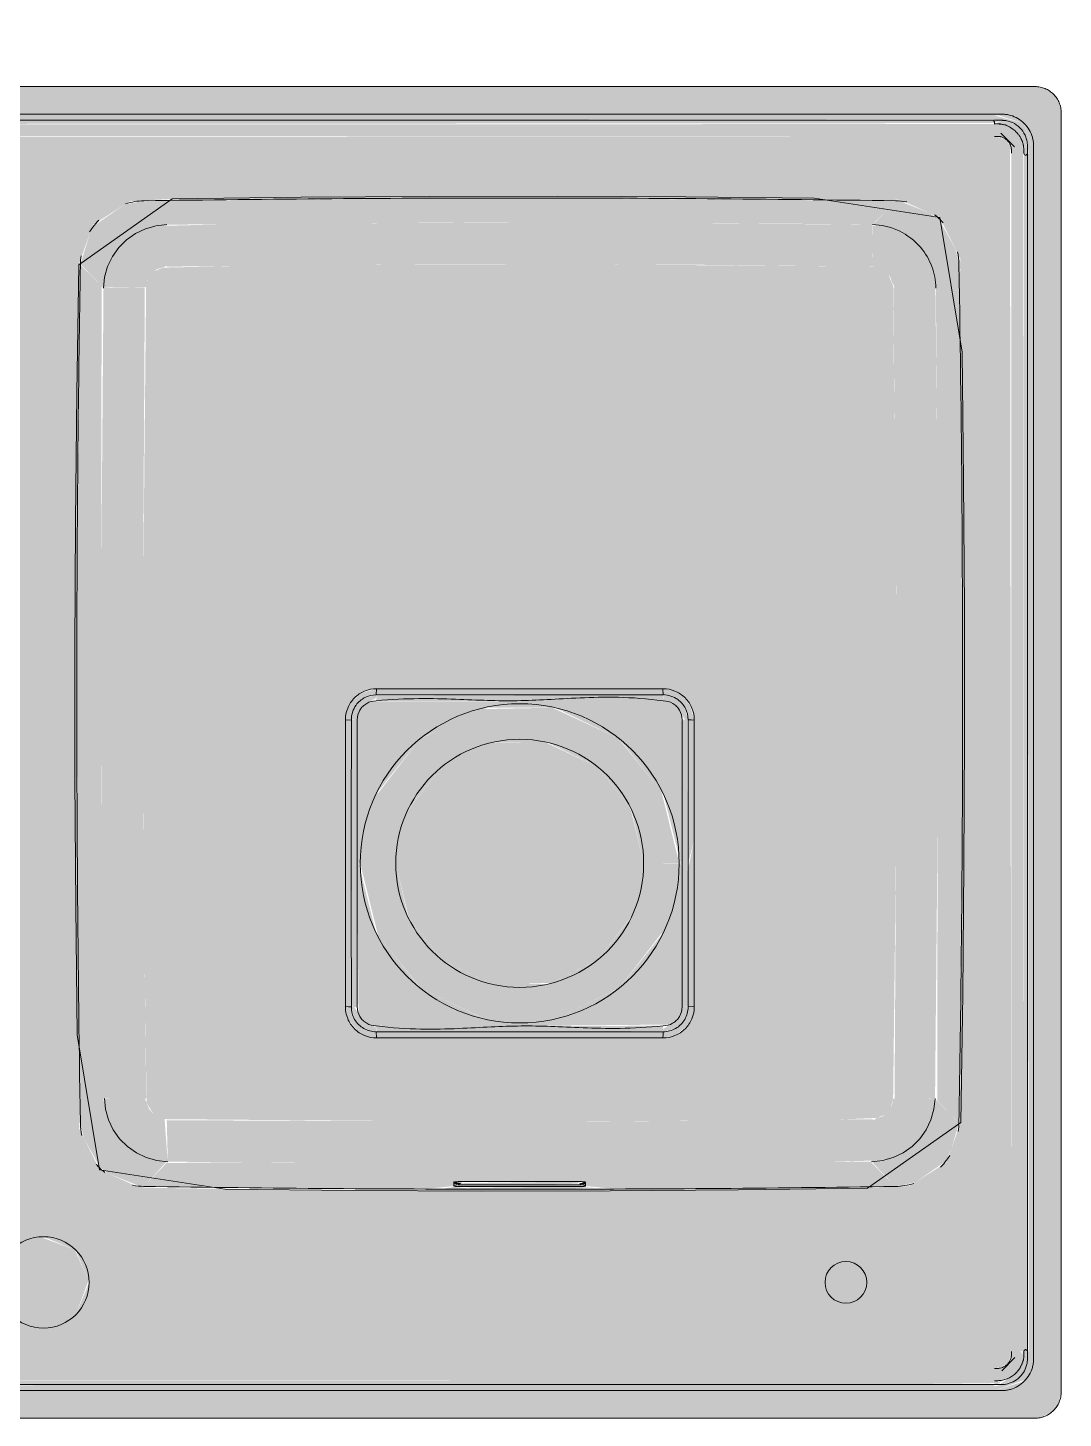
# Model space of a CAD drawing. Header units: millimetres. Extents: x 1680 to 166026, y 35966 to 91121.
# Drawn here: x 74503 to 74900, y 45937 to 46470 of the extents above; entities that cross this region are included whole.
import ezdxf

# ---------------------------------------------------------------- set-up
doc = ezdxf.new("R2010")
doc.units = ezdxf.units.MM
for name, color, linetype, lineweight in [('A-AREA-PATT', 32, 'Continuous', 18), ('G-IMPT', 8, 'Continuous', 18), ('P-SANR-FIXT', 252, 'Continuous', 18)]:
    doc.layers.add(name, color=color, linetype=linetype, lineweight=lineweight)

# ---------------------------------------------------------------- blocks, each defined once
blk = doc.blocks.new('intra_frame_kitchen_sink_fr78d_incl_pop_up_waste_water_trap - Default-V11-mebel yerləşmə planı')
at = {"layer": 'G-IMPT'}
h = blk.add_hatch(color=256, dxfattribs=at)
h.paths.add_polyline_path([(-162.35, 255), (-382.22, 254.75), (-386.23, 252.82), (-389.01, 249.34), (-390, 245), (-389.75, -247.22), (-387.82, -251.23), (-384.34, -254.01), (-380, -255), (382.82, -254.54), (386.24, -252.82), (389.01, -249.34), (390, -245), (389.75, 247.23), (387.82, 251.24), (384.34, 254.01), (380, 255), (-7.76, 255)], flags=0)
h.paths.add_polyline_path([(146.82, 244.45), (364.43, 244.45), (375.9, 240.7), (379.45, 229.43), (379.45, -229.43), (375.7, -240.9), (364.43, -244.45), (-366.12, -243.92), (-375.85, -240.85), (-379.45, -229.43), (-379.45, 229.43), (-375.7, 240.9), (-364.43, 244.45), (135.17, 244.45)], flags=0)
for points in [[(-364.43, 244.45), (-376.03, 240.28), (-379.45, 229.43), (-377.1, 229.43), (-376.51, 235.47), (-373.79, 239.38), (-371.71, 240.85), (-368.75, 241.85), (-364.43, 242.78), (-364.43, 243.54)], [(-365.63, 240.63), (-369.32, 239.92), (-372.86, 237.47), (-374.89, 234.32), (-375.63, 231.06), (-374.38, 229.43), (-370.93, 229.43), (-370.38, 232.9), (-368.9, 234.74), (-366.7, 235.8), (-364.43, 235.93), (-364.44, 239.89), (-365.53, 240.57)], [(-358.51, 244.45), (-364.43, 244.45), (-364.43, 242.1), (364.43, 242.6), (364.43, 244.45), (-316.93, 244.45)], [(-318.87, 242.1), (-364.43, 241.57), (-364.43, 240.63), (364.43, 240.85), (364.43, 242.1), (-316.93, 242.1)], [(-307.49, 240.63), (-364.43, 240.63), (-364.43, 235.93), (364.43, 235.93), (364.43, 240.63), (-304.06, 240.63)], [(-379.45, 229.43), (-379.45, -229.43), (-377.1, -229.43), (-377.6, 229.43), (-378.54, 229.43)], [(-375.63, 229.43), (-376.38, 228.72), (-377.1, 228.72), (-377.03, -229.36), (-376.38, -228.72), (-375.63, -228.72), (-375.63, 228.72)], [(-374.39, 229.43), (-375.63, 229.43), (-375.4, -229.43), (-370.93, -229.43), (-370.93, 229.43), (-374.38, 229.43)], [(-326.51, 166.24), (-334.1, 164.69), (-345.34, 156.87), (-346.08, 156.13), (-347.98, 151.65), (-350.83, 141.97), (-341.65, 132.63), (-340.86, 137.96), (-338.7, 143.62), (-336.54, 146.97), (-333.55, 150.25), (-331.37, 151.99), (-326.34, 154.84), (-322.34, 156.1), (-320.79, 156.41), (-317.64, 157.08), (-326.37, 166.09)], [(-184.34, 168), (-290.98, 167.3), (-326.51, 166.29), (-326.51, 166.24), (-182.5, 167.3), (-96.98, 167.57), (-182.5, 168)], [(-206.05, 165.65), (-207.75, 165.2), (-207.45, 164.57), (-205.16, 165.2), (-206.04, 165.64)], [(-182.5, 165.65), (-204.75, 165.2), (-204.75, 164.38), (-160.25, 165), (-160.25, 165.63), (-179.78, 165.65)], [(-158.95, 165.65), (-160.25, 165), (-157.33, 164.53), (-157.55, 165.28), (-158.91, 165.64)], [(-38.49, 166.24), (-47.23, 156.72), (-40.17, 155.42), (-37.05, 154.08), (-32.82, 151.44), (-29.84, 148.66), (-27.44, 145.55), (-25.38, 141.73), (-24.39, 138.9), (-23.57, 134.87), (-22.85, 132.99), (-14.17, 141.97), (-15.44, 147.64), (-21.52, 158.72), (-24.65, 161.25), (-36.21, 165.85), (-37.46, 166.07)], [(-317.33, 156.76), (-324.67, 155.45), (-327.93, 154.08), (-330.89, 152.33), (-335.18, 148.63), (-337.63, 145.43), (-339.62, 141.7), (-340.86, 137.96), (-341.42, 134.86), (-341.23, 132.55), (-330.4, 132.67), (-325.6, 132.65), (-325.1, 135.3), (-323.72, 137.66), (-321.6, 139.43), (-319.08, 140.37), (-317.72, 140.9), (-317.42, 156.42)], [(-197.32, 157.53), (-299.5, 156.95), (-317.43, 156.33), (-317.72, 149.48), (-317.72, 140.51), (-212.55, 141.41), (-107.33, 141.15), (-47.25, 140.87), (-47.66, 156.77), (-169.06, 157.53), (-195.85, 157.53)], [(-47.66, 156.77), (-47.35, 153.28), (-46.41, 140.39), (-44.55, 139.96), (-42.09, 138.46), (-40.46, 136.51), (-39.51, 133.96), (-38.83, 132.6), (-23.34, 132.62), (-24.39, 138.9), (-26.35, 143.75), (-28.67, 147.28), (-31.4, 150.22), (-34.93, 152.92), (-38.65, 154.84), (-41.88, 155.89), (-46.41, 156.64), (-47.61, 156.76)], [(-350.83, 141.97), (-352.18, 5.25), (-351.73, -121.18), (-350.83, -186.97), (-341.99, -177.83), (-342.95, -55.4), (-342.64, 46.22), (-342.51, 133.37), (-350.62, 141.75)], [(-14.17, 141.97), (-23.33, 132.5), (-22.14, 9.78), (-22.18, -90.72), (-22.27, -178.59), (-14.16, -186.75), (-12.82, -55.4), (-13.27, 76.18), (-14.13, 139.6)], [(-30.24, 132.67), (-39.37, 132.6), (-38.2, 28.98), (-38.33, -90.72), (-38.84, -178.17), (-23.01, -177.84), (-22.06, -55.4), (-22.36, 46.28), (-23.33, 132.51), (-28.61, 132.66), (-29.62, 132.67)], [(-237.41, 109.38), (-242.26, 108.29), (-246.7, 104.65), (-248.48, 101.99), (-249.37, 97.38), (-247.02, 97.51), (-245.86, 101.99), (-244.49, 103.91), (-243.02, 105.17), (-241.99, 105.86), (-239.38, 106.78), (-237.5, 107.02), (-237.44, 108.47)], [(-237.5, 107.02), (-241.99, 105.86), (-243.91, 104.49), (-244.73, 103.59), (-245.88, 101.95), (-246.78, 99.38), (-246.7, 97.5), (-244.73, 97.51), (-243.76, 101.12), (-241.12, 103.76), (-237.51, 105.88), (-237.5, 106.7)], [(-182.5, 107.03), (-183.04, 107.03), (-237.5, 106.7), (-237.4, 104.73), (-127.49, 104.75), (-127.68, 107.02), (-170.86, 107.02)], [(-229.21, 109.38), (-237.4, 109.38), (-237.4, 107.02), (-127.5, 107.02), (-127.68, 109.38), (-227.57, 109.38)], [(-127.68, 109.38), (-126.94, 106.95), (-123, 105.86), (-121.09, 104.49), (-120.24, 103.55), (-119.12, 101.95), (-118.3, 99.96), (-117.97, 97.5), (-115.69, 97.44), (-116.78, 102.26), (-120.44, 106.7), (-123.07, 108.46), (-127.67, 109.38)], [(-127.5, 107.02), (-127.49, 105.86), (-126.21, 104.56), (-123.88, 103.76), (-121.23, 101.11), (-119.12, 97.51), (-117.98, 97.51), (-119.13, 101.97), (-120.51, 103.91), (-121.75, 104.99), (-124.75, 106.58), (-126.94, 106.95), (-127.49, 107.02)], [(-183.04, 104.79), (-239.96, 104.24), (-241.99, 102.89), (-244.25, 99.96), (-244.73, 97.51), (-244.5, 42.5), (-243.62, 42.5), (-236.85, 69.92), (-220.61, 90.29), (-196.1, 102.09), (-168.9, 102.09), (-144.39, 90.29), (-127.43, 69.02), (-120.79, 42.5), (-120.21, 42.5), (-120.76, 99.98), (-121.98, 101.87), (-125.04, 104.25), (-127.68, 104.73), (-182.5, 104.79)], [(-196.1, 102.09), (-220.71, 90.16), (-237.79, 68.04), (-243.62, 42.5), (-229.99, 42.54), (-224.96, 63.53), (-212.08, 79.65), (-193.07, 88.81), (-170.86, 88.29), (-152.88, 79.64), (-139.7, 63.11), (-135, 42.5), (-121.38, 42.5), (-128.19, 69.97), (-144.69, 90.43), (-169.15, 102.09), (-194.14, 102.09)], [(-244.73, 97.51), (-247.02, 97.38), (-246.56, -12.5), (-244.74, -12.51), (-244.73, 97.51)], [(-120.27, 97.51), (-120.26, 96.63), (-120.23, -12.51), (-117.98, -12.38), (-118.3, 97.5), (-120.25, 97.51)], [(-117.98, 97.5), (-117.98, -12.5), (-115.68, -12.38), (-115.68, 97.38), (-117.98, 97.5)], [(-120.21, 42.5), (-121.38, 42.49), (-128.1, 15.14), (-144.39, -5.29), (-169.97, -17.09), (-196.1, -17.09), (-220.61, -5.29), (-237.57, 15.98), (-244.21, 42.5), (-244.79, 42.5), (-244.49, -14.38), (-243.76, -16.12), (-241.12, -18.76), (-237.4, -19.73), (-125.62, -19.49), (-123.09, -17.97), (-120.95, -15.44), (-120.27, -12.38), (-120.21, 42.5)], [(-232.76, 42.5), (-243.59, 42.35), (-236.81, 15.03), (-220.17, -5.5), (-195.03, -17.09), (-167.8, -16.56), (-144.15, -4.98), (-127.21, 16.96), (-121.38, 42.5), (-135, 42.49), (-140.04, 21.47), (-152.92, 5.35), (-172.71, -3.81), (-193.07, -3.81), (-212.12, 5.36), (-225.3, 21.89), (-230, 42.5), (-232.48, 42.5)], [(-249.4, -12.38), (-247.74, -18.09), (-244.85, -21.56), (-242.01, -23.46), (-237.4, -24.36), (-237.51, -22.02), (-242.01, -20.76), (-243.82, -19.49), (-245.93, -16.67), (-246.73, -14.38), (-247.02, -12.5), (-249.31, -12.38)], [(-247.02, -12.5), (-245.78, -16.97), (-244.49, -18.82), (-241.78, -20.88), (-239.38, -21.73), (-237.5, -21.56), (-237.51, -19.73), (-241.12, -18.76), (-243.76, -16.12), (-245.88, -12.51), (-246.56, -12.5)], [(-115.68, -12.38), (-117.98, -12.51), (-119.23, -16.99), (-120.51, -18.82), (-123.22, -20.88), (-124.56, -21.56), (-127.5, -22.02), (-127.5, -24.34), (-121.91, -22.68), (-118.44, -19.74), (-116.6, -16.99), (-115.68, -12.38)], [(-117.98, -12.5), (-120.27, -12.51), (-121.24, -16.12), (-123.88, -18.76), (-127.49, -20.88), (-127.49, -22.02), (-123.09, -20.81), (-121.18, -19.49), (-119.12, -16.78), (-118.28, -14.38), (-117.98, -12.51)], [(-237.51, -19.73), (-237.4, -22.02), (-127.5, -21.56), (-127.67, -19.73), (-237.51, -19.73)], [(-237.4, -22.02), (-237.5, -22.02), (-237.4, -24.38), (-127.67, -24.34), (-127.68, -22.02), (-236.63, -22.02)], [(-341.99, -177.83), (-340.68, -185.12), (-339.29, -188.41), (-336.64, -192.64), (-333.85, -195.63), (-332.28, -196.92), (-326.94, -200.05), (-323.06, -201.34), (-321.07, -201.76), (-317.72, -201.68), (-317.83, -190.81), (-317.81, -186.01), (-320.48, -185.5), (-322.95, -184), (-324.58, -182.03), (-325.52, -179.51), (-326.14, -178.15), (-341.81, -177.87)], [(-23.01, -177.84), (-26.49, -178.12), (-39.34, -178.19), (-39.84, -180.84), (-41.22, -183.19), (-43.3, -184.94), (-46.41, -185.95), (-47.21, -186.44), (-47.15, -202.1), (-40.97, -201.08), (-36.01, -199.08), (-32.83, -197.01), (-29.56, -194.05), (-27.89, -191.97), (-24.91, -186.75), (-23.82, -183.37), (-23.25, -180.11), (-23.01, -177.88)], [(-23.01, -177.84), (-23.82, -183.37), (-26, -189.04), (-27.97, -192.09), (-31.18, -195.66), (-33.09, -197.19), (-38.11, -200.08), (-41.85, -201.32), (-46.41, -202.02), (-46.98, -202.47), (-38.47, -211.24), (-31.05, -209.79), (-19.66, -201.87), (-18.92, -201.13), (-17.92, -199.17), (-14.17, -186.97), (-22.93, -177.92)], [(-317.67, -202.11), (-326.51, -211.24), (-180.66, -212.3), (-38.49, -211.24), (-47.32, -202.11), (-167.48, -202.98), (-287.72, -202.46), (-316.93, -202.12)], [(-326.51, -211.24), (-326.51, -211.73), (-245.51, -212.77), (-140.18, -212.89), (-48.47, -211.91), (-48.49, -211.35), (-183.22, -212.3), (-322.09, -211.29)], [(-376.38, -228.72), (-377.1, -229.43), (-376.57, -234.75), (-375.4, -237.44), (-373.17, -239.89), (-369.75, -241.58), (-366.93, -241.81), (-365.36, -241.01), (-369, -239.94), (-371.98, -238.17), (-374.38, -235.17), (-375.5, -231.56), (-375.85, -229.22)], [(-379.45, -229.43), (-375.7, -240.9), (-364.43, -243.92), (-364.43, -242.1), (-369.75, -241.58), (-371.99, -240.7), (-374.89, -238.16), (-376.38, -235.49), (-377.03, -232.96), (-377.6, -229.43), (-378.28, -229.43)], [(-373.85, -229.43), (-375.63, -229.43), (-374.89, -234.11), (-372.98, -237.16), (-369.81, -239.56), (-366.56, -240.49), (-364.43, -240.4), (-364.43, -235.93), (-367.9, -235.38), (-369.74, -233.9), (-370.81, -231.61), (-370.93, -229.43), (-373.79, -229.43)], [(153.14, -235.93), (-364.43, -235.93), (-364.43, -240.63), (364.43, -240.4), (364.43, -235.93), (164.27, -235.93)], [(-368.04, -240.4), (-364.43, -240.7), (-364.43, -240.63), (-367.91, -240.41)], [(125.27, -240.63), (-364.43, -241.01), (-363.85, -242.1), (364.14, -241.81), (364.43, -240.7), (364.43, -240.63), (136.66, -240.63)], [(-7.76, -242.1), (-364.43, -242.6), (-364.43, -244.45), (364.43, -243.92), (364.43, -242.1), (0, -242.1)]]:
    blk.add_hatch(color=256, dxfattribs=at).paths.add_polyline_path(points, flags=0)
h = blk.add_hatch(color=256, dxfattribs=at)
h.paths.add_polyline_path([(-367.1, 242.1), (-371.71, 240.85), (-373.79, 239.38), (-375.85, 236.7), (-376.65, 234.75), (-377.08, 229.4), (-376.38, 228.72), (-375.64, 229.43), (-375.39, 233.09), (-373.17, 237.11), (-370.93, 239.1), (-366.81, 241.81)], flags=0)
h.paths.add_polyline_path([(-366.37, 241.37), (-367.51, 240.45), (-366.06, 241.06), (-366.33, 241.33)], flags=0)
h = blk.add_hatch(color=256, dxfattribs=at)
h.paths.add_polyline_path([(-364.43, 242.11), (-366.57, 241.57), (-365.63, 240.7), (-364.43, 241.06), (-364.43, 241.77)], flags=0)
h.paths.add_polyline_path([(364.43, 242.11), (364.43, 240.7), (366.15, 241.15), (366.37, 242.1), (365.77, 242.1)], flags=0)
h = blk.add_hatch(color=256, dxfattribs=at)
h.paths.add_polyline_path([(-364.43, 240.7), (-365.53, 240.57), (-364.43, 239.89), (-364.43, 240.63)], flags=0)
h.paths.add_polyline_path([(367.71, 240.7), (367.55, 240.43), (367.88, 240.63)], flags=0)
h.paths.add_polyline_path([(364.43, 240.7), (364.44, 239.89), (365.63, 240.7)], flags=0)
h = blk.add_hatch(color=256, dxfattribs=at)
h.paths.add_polyline_path([(-364.43, 235.93), (-367.12, 235.38), (-369.74, 233.89), (-370.93, 229.43), (-370.38, -232.12), (-368.89, -234.74), (-364.43, -235.93), (367.13, -235.38), (369.74, -233.89), (370.93, -229.43), (370.38, 232.13), (368.89, 234.74), (364.43, 235.93), (-334.24, 235.93)], flags=0)
h.paths.add_polyline_path([(0, 220.5), (12.37, 215.37), (17.5, 203), (12.37, 190.63), (0, 185.5), (-12.37, 190.63), (-17.5, 203), (-12.37, 215.37), (-1.31, 219.96)], flags=0)
h.paths.add_polyline_path([(247.5, 216.5), (257.05, 212.55), (261, 203), (257.05, 193.45), (247.5, 189.5), (237.95, 193.45), (234, 203), (237.95, 212.55)], flags=0)
h.paths.add_polyline_path([(303.5, 209.93), (311.5, 209.93), (315.5, 203), (311.5, 196.07), (303.5, 196.07), (299.5, 203), (301.41, 206.31)], flags=0)
h.paths.add_polyline_path([(-303.5, 209.93), (-299.5, 203), (-303.5, 196.07), (-311.5, 196.07), (-315.5, 203), (-311.5, 209.93)], flags=0)
h.paths.add_polyline_path([(-184.34, 168), (-85.05, 167.44), (-36.82, 166.69), (-21.52, 159.85), (-13.64, 144.02), (-12.48, 69.92), (-12, -22.87), (-12.54, -121.2), (-13.5, -186.75), (-18.94, -202.04), (-33.09, -211.09), (-49.26, -211.96), (-147.88, -212.93), (-246.21, -212.76), (-328.18, -211.69), (-343.48, -204.85), (-351.36, -189.02), (-352.47, -120.29), (-353, -21.76), (-352.42, 79.49), (-351.5, 141.75), (-346.06, 157.04), (-331.91, 166.09), (-303.5, 167.14), (-217.12, 167.93), (-194.72, 167.99)], flags=0)
h.paths.add_polyline_path([(184.34, 168), (287.71, 167.35), (320.4, 166.71), (331.91, 166.09), (346.06, 157.04), (351.5, 141.75), (352.76, 43.43), (352.9, -64.33), (352.03, -154.52), (351.36, -189.02), (343.48, -204.85), (328.18, -211.69), (246.21, -212.76), (146.82, -212.92), (49.26, -211.96), (32.36, -210.63), (18.94, -202.04), (13.5, -186.75), (12.24, -88.43), (12.06, 10.81), (12.95, 108.24), (13.64, 144.02), (21.52, 159.85), (36.82, 166.69), (118.79, 167.76), (167.95, 167.99)], flags=0)
h = blk.add_hatch(color=256, dxfattribs=at)
h.paths.add_polyline_path([(-365.62, 235.93), (-367.9, 235.38), (-366.7, 235.53), (-365.61, 235.93)], flags=0)
h.paths.add_polyline_path([(365.62, 235.93), (366.79, 235.5), (365.62, 235.93)], flags=0)
h = blk.add_hatch(color=256, dxfattribs=at)
h.paths.add_polyline_path([(-326.52, 166.38), (-332.66, 165.61), (-332.11, 165.29), (-326.51, 166.24)], flags=0)
h.paths.add_polyline_path([(-343.59, 158.62), (-346.36, 156.2), (-346.06, 156.15), (-345.17, 157.04)], flags=0)
h = blk.add_hatch(color=256, dxfattribs=at)
h.paths.add_polyline_path([(-146.5, 167.17), (-157.25, 166.08), (-157.55, 164.49), (-163.42, 164.38), (-207.75, 164.58), (-207.75, 166.08), (-218.5, 167.17), (-326.51, 166.24), (-316.93, 156.77), (-195.85, 157.53), (-69.62, 157), (-47.14, 157.3), (-38.49, 166.24), (-137.39, 167.14)], flags=0)
h.paths.add_polyline_path([(-164.5, 167.24), (-157.25, 166.39), (-153.02, 167.19), (-164.25, 167.24)], flags=0)
h.paths.add_polyline_path([(-182.5, 167.3), (-200.83, 167.16), (-204.75, 166.29), (-162.35, 166.76), (-164.5, 167.24), (-178, 167.29)], flags=0)
h.paths.add_polyline_path([(-200.5, 167.24), (-211.07, 166.63), (-204.75, 166.5), (-200.73, 167.2)], flags=0)
h = blk.add_hatch(color=256, dxfattribs=at)
h.paths.add_polyline_path([(-38.48, 166.72), (-38.09, 166.17), (-36.21, 166.42), (-36.82, 166.69)], flags=0)
h.paths.add_polyline_path([(-23.57, 160.77), (-21.12, 159.06), (-21.69, 159.93)], flags=0)
h.paths.add_polyline_path([(-14.98, 146.71), (-13.59, 141.98), (-14.17, 145.08), (-14.51, 145.77)], flags=0)
h = blk.add_hatch(color=256, dxfattribs=at)
h.paths.add_polyline_path([(-351.42, 141.98), (-351.5, 141.65), (-352.81, 35.07), (-352.89, -66.66), (-351.88, -164.03), (-351.36, -186.98), (-350.83, -186.97), (-352.18, -47.17), (-351.62, 84.41), (-351.19, 141.98)], flags=0)
h.paths.add_polyline_path([(-352.18, -14.28), (-352.18, -14.28), (-352.94, -19.28)], flags=0)
h = blk.add_hatch(color=256, dxfattribs=at)
h.paths.add_polyline_path([(-197.51, 141.45), (-303.5, 140.69), (-319.52, 140), (-322.76, 138.62), (-324.51, 136.51), (-325.6, 132.61), (-326.81, 29), (-326.76, -74.59), (-325.52, -178.64), (-323.77, -183.18), (-321.68, -184.93), (-319.12, -185.88), (-311.82, -186.09), (-197.05, -187.03), (-85.05, -186.52), (-45.85, -185.65), (-42.18, -184.15), (-40.43, -182.05), (-39.34, -178.17), (-38.16, -57.35), (-38.32, 46.29), (-39.51, 133.93), (-40.14, 135.27), (-42.23, 138.6), (-44.59, 139.97), (-47.25, 140.48), (-162.35, 141.41), (-184.34, 141.44)], flags=0)
h.paths.add_polyline_path([(-127.68, 109.38), (-123.07, 108.46), (-118.97, 105.53), (-116.59, 101.97), (-115.68, 97.38), (-115.68, -12.39), (-116.6, -16.99), (-119.2, -20.87), (-123.09, -23.47), (-127.68, -24.38), (-239.64, -23.94), (-242.01, -23.46), (-245.9, -20.86), (-248.49, -16.97), (-249.41, -12.38), (-249.4, 97.39), (-248.48, 101.99), (-245.88, 105.88), (-241.99, 108.47), (-237.4, 109.38), (-137.39, 109.38)], flags=0)
h.paths.add_polyline_path([(-115.68, 42.49), (-115.68, 42.49), (-114.41, 14.99)], flags=0)
h = blk.add_hatch(color=256, dxfattribs=at)
h.paths.add_polyline_path([(-12.82, -14.28), (-12.82, -14.28), (-12.06, -14.28)], flags=0)
h.paths.add_polyline_path([(-13.59, 141.98), (-14.17, 141.97), (-12.82, 2.17), (-13.38, -129.41), (-14.1, -186.97), (-13.5, -186.65), (-12.19, -80.07), (-12.11, 21.66), (-13.13, 120.06), (-13.59, 141.97)], flags=0)
h = blk.add_hatch(color=256, dxfattribs=at)
h.paths.add_polyline_path([(-334.74, 132.68), (-341.67, 132.5), (-342.9, 1.29), (-342.92, -74.59), (-341.81, -177.87), (-338.5, -178.1), (-325.66, -178.15), (-326.83, -57.32), (-326.69, 44.71), (-326.15, 132.62), (-334.59, 132.68)], flags=0)
h.paths.add_polyline_path([(-330.4, 132.65), (-330.4, 132.65), (-330.4, 126.03)], flags=0)
h.paths.add_polyline_path([(-332.33, -22.77), (-332.33, -22.79), (-332.33, -42.3)], flags=0)
h = blk.add_hatch(color=256, dxfattribs=at)
h.paths.add_polyline_path([(-249.4, 33.35), (-249.31, -12.38), (-247.02, -12.38), (-247.03, 42.5)], flags=0)
h.paths.add_polyline_path([(-247.02, 97.5), (-249.4, 97.38), (-249.4, 33.35), (-247.03, 44.71), (-247.02, 97.38)], flags=0)
h = blk.add_hatch(color=256, dxfattribs=at)
h.paths.add_polyline_path([(-193, 88.81), (-194.14, 88.29), (-193.07, 88.78)], flags=0)
h.paths.add_polyline_path([(-212.05, 79.67), (-212.13, 79.62), (-212.06, 79.65)], flags=0)
h = blk.add_hatch(color=256, dxfattribs=at)
h.paths.add_polyline_path([(-225.31, 21.96), (-224.96, 21.47), (-225.3, 21.94)], flags=0)
h.paths.add_polyline_path([(-212.16, 5.42), (-212.1, 5.35), (-212.12, 5.4)], flags=0)
h.paths.add_polyline_path([(-193.13, -3.78), (-192.4, -3.81), (-193.07, -3.78)], flags=0)
h = blk.add_hatch(color=256, dxfattribs=at)
h.paths.add_polyline_path([(-341.99, -177.83), (-350.83, -186.97), (-349.56, -192.64), (-343.48, -203.72), (-340.09, -206.37), (-328.91, -210.83), (-326.51, -211.24), (-317.84, -202.09), (-324.79, -200.86), (-328.94, -199.1), (-332.51, -196.77), (-335.41, -194.07), (-337.03, -192.08), (-339.89, -187.15), (-340.68, -185.09), (-341.75, -180.11), (-341.98, -177.91)], flags=0)
h.paths.add_polyline_path([(-336.16, -193.32), (-336.55, -193.47), (-337.03, -193.66)], flags=0)
h = blk.add_hatch(color=256, dxfattribs=at)
h.paths.add_polyline_path([(-317.78, -186.01), (-317.67, -202.11), (-197.05, -202.98), (-77.27, -202.46), (-47.27, -201.68), (-47.17, -190.14), (-47.21, -186.03), (-162.35, -187.02), (-249.81, -186.76), (-316.93, -186.02)], flags=0)
h.paths.add_polyline_path([(-47.21, -198.68), (-47.24, -198.68), (-68.46, -199.32)], flags=0)
h = blk.add_hatch(color=256, dxfattribs=at)
h.paths.add_polyline_path([(-350.83, -186.97), (-351.4, -187.2), (-350.83, -190.08), (-350.02, -191.71), (-350.83, -186.98)], flags=0)
h.paths.add_polyline_path([(-344.6, -202.61), (-343.31, -204.93), (-342.35, -204.85), (-343.48, -203.72)], flags=0)
h.paths.add_polyline_path([(-330.82, -210.51), (-328.18, -211.69), (-326.91, -211.17), (-330.23, -210.61)], flags=0)
h = blk.add_hatch(color=256, dxfattribs=at)
h.paths.add_polyline_path([(-17.95, -199.25), (-19.83, -202.04), (-21.41, -203.62), (-18.68, -201.31), (-18.62, -201.13)], flags=0)
h.paths.add_polyline_path([(-31.46, -210.05), (-36.09, -211.25), (-32.36, -210.63), (-31.69, -210.2)], flags=0)
h = blk.add_hatch(color=256, dxfattribs=at)
h.paths.add_polyline_path([(-369, -234.63), (-368.9, -234.74), (-366.61, -235.81), (-367.9, -235.1), (-368.9, -234.73)], flags=0)
h.paths.add_polyline_path([(369, -234.63), (367.9, -235.1), (369, -234.64)], flags=0)
h = blk.add_hatch(color=256, dxfattribs=at)
h.paths.add_polyline_path([(364.43, -241.22), (364.43, -242.1), (365.66, -241.51), (365.03, -241.37)], flags=0)
h.paths.add_polyline_path([(-364.43, -241.22), (-367.91, -242.04), (-364.14, -241.81), (-364.43, -241.37)], flags=0)
at = {"layer": 'P-SANR-FIXT'}
for p, q in [((-380, 255), (380, 255)), ((-364.43, 240.7), (-365.7, 240.7)), ((364.43, 244.45), (-364.43, 244.45)), ((-372.29, 231.75), (-367.22, 236.83)), ((-351.42, 141.98), (-350.83, 141.97)), ((-127.68, 109.38), (-127.5, 107.02)), ((-249.4, 97.38), (-247.02, 97.5)), ((-115.68, -12.38), (-117.98, -12.5)), ((-237.4, -24.38), (-237.5, -22.02)), ((-127.68, -24.38), (-127.5, -22.02)), ((-13.58, -186.98), (-14.17, -186.97)), ((-366.85, -237.2), (-372.15, -231.9)), ((-366.71, -240.7), (-364.43, -240.7)), ((-364.43, -244.45), (364.43, -244.45)), ((380, -255), (-380, -255))]:
    blk.add_line(p, q, dxfattribs=at)
at = {"layer": 'P-SANR-FIXT', "flags": 128}
for points in [[(-390, -245), (-390, -175), (-390, -105), (-390, -35), (-390, 35), (-390, 105), (-390, 175), (-390, 245)], [(364.43, 242.1), (291.54, 242.1), (218.66, 242.1), (145.77, 242.1), (72.89, 242.1), (0, 242.1), (-72.89, 242.1), (-145.77, 242.1), (-218.66, 242.1), (-291.54, 242.1), (-364.43, 242.1)], [(-379.45, 229.43), (-379.45, 152.95), (-379.45, 76.48), (-379.45, 0), (-379.45, -76.48), (-379.45, -152.95), (-379.45, -229.43)], [(-377.1, -229.43), (-377.1, -152.95), (-377.1, -76.48), (-377.1, 0), (-377.1, 76.48), (-377.1, 152.95), (-377.1, 229.43)], [(-351.5, 141.75), (-315.74, 166.96), (-266.28, 167.59), (-217.12, 167.93), (-167.95, 167.99), (-118.79, 167.76), (-69.62, 167.25), (-21.52, 159.85), (-12.95, 108.24), (-12.37, 59.07), (-12.06, 9.91), (-12.02, -39.26), (-12.24, -88.43), (-12.74, -137.59), (-13.5, -186.75)], [(-207.75, 164.58), (-207.75, 165.33), (-207.75, 166.08)], [(-157.25, 166.08), (-157.25, 165.33), (-157.25, 164.58)], [(-341.67, 132.5), (-341.22, 136.69), (-340.08, 140.74), (-338.26, 144.54), (-335.82, 147.98), (-332.84, 150.96), (-329.39, 153.39), (-325.59, 155.2), (-321.52, 156.33), (-317.33, 156.76)], [(-47.66, 156.77), (-43.47, 156.34), (-39.41, 155.2), (-35.6, 153.39), (-32.15, 150.97), (-29.17, 147.99), (-26.73, 144.55), (-24.91, 140.75), (-23.77, 136.69), (-23.33, 132.51)], [(-13.5, -186.75), (-49.26, -211.96), (-98.72, -212.59), (-147.88, -212.93), (-197.05, -212.99), (-246.21, -212.76), (-295.38, -212.25), (-343.48, -204.85), (-352.05, -153.24), (-352.63, -104.07), (-352.94, -54.91), (-352.98, -5.74), (-352.76, 43.43), (-352.26, 92.59), (-351.5, 141.75)], [(-237.4, 109.38), (-237.45, 108.2), (-237.5, 107.02)], [(-244.79, 42.5), (-244.77, 69.97), (-244.73, 97.51)], [(-120.27, 97.51), (-120.23, 69.97), (-120.21, 42.5)], [(-115.68, 97.38), (-116.83, 97.44), (-117.98, 97.5)], [(-244.73, -12.51), (-244.77, 15.03), (-244.79, 42.5)], [(-120.21, 42.5), (-120.23, 15.03), (-120.27, -12.51)], [(-247.02, -12.5), (-248.21, -12.44), (-249.4, -12.38)], [(-23.01, -177.84), (-23.45, -182.02), (-24.59, -186.08), (-26.41, -189.88), (-28.84, -193.33), (-31.82, -196.31), (-35.27, -198.73), (-39.08, -200.55), (-43.13, -201.68), (-47.32, -202.11)], [(364.43, -242.1), (291.54, -242.1), (218.66, -242.1), (145.77, -242.1), (72.89, -242.1), (0, -242.1), (-72.89, -242.1), (-145.77, -242.1), (-218.66, -242.1), (-291.54, -242.1), (-364.43, -242.1)]]:
    blk.add_lwpolyline(points, dxfattribs=at)
at = {"layer": 'P-SANR-FIXT'}
for centre, radius, start, end in [((0, 203), 17.5, 90, 180), ((0, 203), 17.5, 360, 90), ((-307.5, 203), 8, 0, 180), ((-307.5, 203), 8, 180, 0), ((0, 203), 17.5, 180, 270), ((0, 203), 17.5, 270, 360), ((-182.5, -9510.6), 9676.92, 89.868261, 90.131739), ((-182.5, -9398.47), 9564.13, 89.866707, 90.133293), ((-182.5, -9398.12), 9562.52, 89.866684, 90.133316), ((-182.5, 42.5), 61.12, 0, 180), ((-182.5, 42.5), 47.5, 0, 180), ((-182.5, 42.5), 61.12, 180, 360), ((-182.5, 42.5), 47.5, 180, 360)]:
    blk.add_arc(centre, radius, start, end, dxfattribs=at)
for points in [[(-390, 245), (-390, 245.65), (-389.87, 246.96), (-389.3, 248.85), (-388.37, 250.59), (-387.12, 252.12), (-385.59, 253.37), (-383.85, 254.3), (-381.96, 254.87), (-380.65, 255), (-380, 255)], [(-365.63, 240.63), (-365.42, 240.63), (-365.01, 240.63), (-364.62, 240.63), (-364.43, 240.63)], [(-326.51, 166.24), (-328.85, 166.2), (-331.25, 165.83), (-333.55, 165.11)], [(-38.49, 166.24), (-86.49, 166.95), (-182.5, 167.66), (-278.51, 166.95), (-326.51, 166.24)], [(-206.05, 165.65), (-205.65, 165.63), (-205.2, 165.63), (-204.75, 165.63)], [(-34.15, 165.79), (-35.6, 166.07), (-37.05, 166.22), (-38.49, 166.24)], [(-207.68, 164.53), (-207.72, 164.55), (-207.75, 164.56), (-207.75, 164.58)], [(-157.25, 164.58), (-157.25, 164.56), (-157.28, 164.55), (-157.33, 164.53)], [(-350.57, 145.16), (-350.73, 144.1), (-350.82, 143.02), (-350.83, 141.97)], [(-14.17, 141.97), (-14.19, 143.54), (-14.38, 145.15), (-14.71, 146.74)], [(-237.4, 109.38), (-239, 109.38), (-242.1, 108.76), (-246.1, 106.1), (-248.77, 102.11), (-249.4, 98.97), (-249.4, 97.38)], [(-247.02, 97.5), (-247.02, 99.15), (-246.14, 102.48), (-242.48, 106.14), (-239.16, 107.02), (-237.5, 107.02)], [(-237.5, 107.02), (-219.18, 107.02), (-182.5, 107.03), (-145.82, 107.02), (-127.5, 107.02)], [(-115.68, 97.38), (-115.68, 98.96), (-116.3, 102.09), (-118.96, 106.08), (-122.95, 108.75), (-126.09, 109.38), (-127.68, 109.38)], [(-127.5, 107.02), (-125.85, 107.02), (-122.52, 106.14), (-118.86, 102.48), (-117.98, 99.16), (-117.98, 97.5)], [(-237.51, 104.73), (-231.56, 105.38), (-220.55, 105.89), (-206.5, 105.49), (-194.29, 104.89), (-183.05, 104.69), (-171.74, 105.08), (-159.35, 105.82), (-144.96, 106.22), (-133.62, 105.54), (-127.49, 104.73)], [(-249.4, 97.38), (-249.4, 85.19), (-249.4, 60.79), (-249.4, 24.2), (-249.4, -0.19), (-249.4, -12.38)], [(-247.02, -12.5), (-247.02, 5.83), (-247.03, 42.51), (-247.02, 79.16), (-247.02, 97.5)], [(-117.98, 97.5), (-117.98, 79.17), (-117.97, 42.49), (-117.98, 5.84), (-117.98, -12.5)], [(-115.68, -12.38), (-115.68, 5.96), (-115.68, 42.45), (-115.68, 79.1), (-115.68, 97.38)], [(-249.4, -12.38), (-249.4, -13.96), (-248.78, -17.09), (-246.12, -21.08), (-242.13, -23.75), (-238.99, -24.38), (-237.4, -24.38)], [(-127.68, -24.38), (-126.1, -24.38), (-122.97, -23.75), (-118.98, -21.09), (-116.31, -17.11), (-115.68, -13.96), (-115.68, -12.38)], [(-127.49, -19.73), (-133.38, -20.32), (-144.27, -20.77), (-158.2, -20.37), (-170.34, -19.82), (-181.56, -19.69), (-192.89, -20.15), (-205.35, -20.94), (-219.86, -21.34), (-231.31, -20.6), (-237.51, -19.73)], [(-127.5, -22.02), (-145.83, -22.02), (-182.5, -22.03), (-219.17, -22.02), (-237.5, -22.02)], [(-237.4, -24.38), (-219.12, -24.38), (-182.53, -24.38), (-145.96, -24.38), (-127.68, -24.38)], [(-350.83, -186.97), (-350.81, -188.54), (-350.62, -190.15), (-350.29, -191.74)], [(-14.43, -190.16), (-14.27, -189.1), (-14.18, -188.02), (-14.17, -186.97)], [(-330.85, -210.79), (-329.4, -211.07), (-327.95, -211.22), (-326.51, -211.24)], [(-326.51, -211.24), (-278.51, -211.95), (-182.5, -212.66), (-86.49, -211.95), (-38.49, -211.24)], [(-38.49, -211.24), (-36.15, -211.2), (-33.75, -210.83), (-31.45, -210.11)], [(-377.1, -229.43), (-376.87, -228.95), (-376.39, -228.48), (-375.88, -228.96), (-375.63, -229.43)], [(-380, -255), (-380.65, -255), (-381.96, -254.87), (-383.85, -254.3), (-385.59, -253.37), (-387.12, -252.12), (-388.37, -250.59), (-389.3, -248.85), (-389.87, -246.96), (-390, -245.65), (-390, -245)]]:
    blk.add_open_spline(points, degree=3, dxfattribs=at)
for points, knots in [([(-364.43, 244.45), (-364.94, 244.45), (-365.72, 244.45), (-366.75, 244.45), (-367.52, 244.46), (-368.3, 244.41), (-369.32, 244.28), (-371.09, 243.88), (-373.48, 242.86), (-375.95, 240.95), (-377.86, 238.48), (-378.88, 236.09), (-379.28, 234.32), (-379.41, 233.3), (-379.46, 232.52), (-379.45, 231.75), (-379.45, 230.72), (-379.45, 229.94), (-379.45, 229.43)], [-22.916187, -22.916187, -22.916187, -22.916187, -21.483925, -20.767794, -20.051663, -19.335532, -18.619402, -17.18714, -14.322617, -11.458093, -8.59357, -5.729047, -4.296785, -3.580654, -2.864523, -2.148392, -1.432262, 0, 0, 0, 0]), ([(-377.1, 229.43), (-377.1, 229.68), (-377.1, 230.19), (-377.09, 230.95), (-377.09, 231.72), (-377.09, 232.48), (-377.03, 233.24), (-376.88, 234.25), (-376.42, 235.98), (-375.2, 238.26), (-372.95, 240.4), (-370.64, 241.56), (-368.89, 241.97), (-367.87, 242.09), (-367.36, 242.1), (-367.1, 242.1)], [0, 0, 0, 0, 0.041667, 0.083333, 0.125, 0.166667, 0.208333, 0.25, 0.333333, 0.5, 0.666667, 0.833333, 0.916667, 0.958333, 1, 1, 1, 1]), ([(-375.64, 229.43), (-375.67, 229.72), (-375.71, 230.16), (-375.72, 230.76), (-375.7, 231.22), (-375.67, 231.69), (-375.6, 232.16), (-375.52, 232.55), (-375.45, 232.86), (-375.39, 233.09), (-375.32, 233.31), (-375.23, 233.61), (-375.08, 233.97), (-374.89, 234.4), (-374.69, 234.83), (-374.47, 235.25), (-374.24, 235.66), (-374.04, 236), (-373.87, 236.27), (-373.73, 236.46), (-373.59, 236.65), (-373.4, 236.9), (-373.05, 237.33), (-372.29, 238.13), (-371.04, 239.11), (-369.34, 239.97), (-367.52, 240.5), (-366.26, 240.63), (-365.63, 240.63)], [0, 0, 0, 0, 0.055556, 0.083333, 0.111111, 0.138889, 0.166667, 0.194444, 0.208333, 0.222222, 0.236111, 0.25, 0.277778, 0.305556, 0.333333, 0.361111, 0.388889, 0.416667, 0.430556, 0.444444, 0.458333, 0.472222, 0.5, 0.555556, 0.666667, 0.777778, 0.888889, 1, 1, 1, 1]), ([(-367.1, 242.1), (-366.88, 242.11), (-366.44, 242.1), (-365.54, 242.11), (-364.87, 242.1), (-364.43, 242.1)], [0, 0, 0, 0, 0.25, 0.5, 1, 1, 1, 1]), ([(-364.43, 235.93), (-364.58, 235.93), (-364.87, 235.93), (-365.24, 235.93), (-365.54, 235.93), (-365.84, 235.93), (-366.36, 235.89), (-367.08, 235.73), (-368.01, 235.36), (-368.93, 234.77), (-369.77, 233.93), (-370.31, 233.09), (-370.62, 232.36), (-370.77, 231.89), (-370.85, 231.5), (-370.89, 231.21), (-370.92, 230.91), (-370.93, 230.61), (-370.93, 230.32), (-370.93, 229.92), (-370.93, 229.63), (-370.93, 229.43)], [-1, -1, -1, -1, -0.958333, -0.916667, -0.895833, -0.875, -0.833333, -0.75, -0.666667, -0.555556, -0.444444, -0.333333, -0.277778, -0.222222, -0.194444, -0.166667, -0.138889, -0.111111, -0.083333, -0.055556, 0, 0, 0, 0]), ([(-375.63, 229.43), (-375.88, 228.96), (-376.39, 228.48), (-376.87, 228.95), (-377.1, 229.43)], [0, 0, 0, 0, 0.5, 0.9999993, 0.9999993, 0.9999993, 0.9999993]), ([(-207.75, 166.08), (-207.75, 166.1), (-207.64, 166.15), (-207.09, 166.22), (-206.1, 166.28), (-205.2, 166.29), (-204.75, 166.29)], [-1, -1, -1, -1, -0.785714, -0.571429, -0.285714, 0, 0, 0, 0]), ([(-207.68, 165.78), (-207.65, 165.78), (-207.53, 165.75), (-207.19, 165.71), (-206.81, 165.68), (-206.63, 165.67)], [-0.8571429, -0.8571429, -0.8571429, -0.8571429, -0.7857143, -0.5714286, -0.4285714, -0.4285714, -0.4285714, -0.4285714]), ([(-160.25, 166.29), (-159.91, 166.29), (-159.24, 166.28), (-158.24, 166.24), (-157.6, 166.18), (-157.3, 166.12), (-157.25, 166.09), (-157.25, 166.08)], [-1, -1, -1, -1, -0.785714, -0.571429, -0.285714, -0.142857, 0, 0, 0, 0]), ([(-160.25, 165.63), (-159.91, 165.63), (-159.46, 165.63), (-159.05, 165.64), (-158.95, 165.65)], [-1, -1, -1, -1, -0.7857143, -0.7142857, -0.7142857, -0.7142857, -0.7142857]), ([(-158.38, 165.67), (-158.03, 165.69), (-157.61, 165.73), (-157.36, 165.77), (-157.33, 165.78)], [-0.5714286, -0.5714286, -0.5714286, -0.5714286, -0.2857143, -0.1428571, -0.1428571, -0.1428571, -0.1428571]), ([(-204.75, 164.38), (-205.09, 164.37), (-205.76, 164.38), (-206.76, 164.42), (-207.26, 164.46), (-207.45, 164.49)], [-1, -1, -1, -1, -0.7857143, -0.5714286, -0.2857143, -0.2857143, -0.2857143, -0.2857143]), ([(-157.55, 164.49), (-157.64, 164.47), (-158, 164.43), (-158.9, 164.39), (-159.8, 164.37), (-160.25, 164.38)], [-0.7142857, -0.7142857, -0.7142857, -0.7142857, -0.5714286, -0.2857143, 0, 0, 0, 0]), ([(-20.23, 157.78), (-20.61, 158.22), (-21.63, 159.32), (-22.76, 160.29), (-23.48, 160.86)], [0.4544191, 0.4544191, 0.4544191, 0.4544191, 0.5, 0.5721241, 0.5721241, 0.5721241, 0.5721241]), ([(-343.8, 158.83), (-344.62, 157.99), (-345.8, 156.53), (-346.94, 154.98), (-347.34, 154.38)], [0.5075472, 0.5075472, 0.5075472, 0.5075472, 0.6, 0.6558471, 0.6558471, 0.6558471, 0.6558471]), ([(-350.83, 141.97), (-351.58, 98.12), (-352.7, -11.53), (-351.96, -121.19), (-350.83, -186.97)], [0, 0, 0, 0, 0.4, 1, 1, 1, 1]), ([(-14.17, -186.97), (-13.42, -143.12), (-12.3, -33.47), (-13.04, 76.19), (-14.17, 141.97)], [0, 0, 0, 0, 0.4, 1, 1, 1, 1]), ([(-127.68, 109.38), (-139.87, 109.38), (-158.17, 109.38), (-182.51, 109.38), (-206.95, 109.38), (-225.19, 109.38), (-237.4, 109.38)], [0, 0, 0, 0, 0.333333, 0.5, 0.666667, 1, 1, 1, 1]), ([(-244.73, 97.51), (-244.73, 98.8), (-244.22, 100.66), (-242.67, 102.68), (-240.65, 104.22), (-238.8, 104.73), (-237.51, 104.73)], [-1, -1, -1, -1, -0.666667, -0.5, -0.333333, 0, 0, 0, 0]), ([(-127.49, 104.73), (-126.2, 104.73), (-124.34, 104.22), (-122.32, 102.67), (-120.78, 100.65), (-120.27, 98.8), (-120.27, 97.51)], [-1, -1, -1, -1, -0.666667, -0.5, -0.333333, 0, 0, 0, 0]), ([(-237.5, -22.02), (-239.48, -22.02), (-242.97, -20.9), (-246.32, -16.97), (-247.02, -13.99), (-247.02, -12.5)], [0, 0, 0, 0, 0.4, 0.7, 1, 1, 1, 1]), ([(-237.51, -19.73), (-238.8, -19.73), (-240.66, -19.22), (-242.68, -17.67), (-244.22, -15.65), (-244.73, -13.8), (-244.73, -12.51)], [-1, -1, -1, -1, -0.666667, -0.5, -0.333333, 0, 0, 0, 0]), ([(-117.98, -12.5), (-117.98, -13.49), (-118.29, -15.48), (-119.9, -18.66), (-123.02, -21.31), (-126.01, -22.02), (-127.5, -22.02)], [0, 0, 0, 0, 0.2, 0.4, 0.7, 1, 1, 1, 1]), ([(-120.27, -12.51), (-120.27, -13.8), (-120.78, -15.66), (-122.33, -17.68), (-124.35, -19.22), (-126.2, -19.73), (-127.49, -19.73)], [-1, -1, -1, -1, -0.666667, -0.5, -0.333333, 0, 0, 0, 0]), ([(-317.67, -202.11), (-321.18, -202.05), (-328.19, -200.4), (-336.17, -194.25), (-340.86, -186.25), (-341.94, -180.64), (-341.99, -177.83)], [-1, -1, -1, -1, -0.722222, -0.444444, -0.222222, 0, 0, 0, 0]), ([(-21.2, -203.83), (-20.38, -202.99), (-19.2, -201.53), (-18.06, -199.98), (-17.66, -199.38)], [0.5075475, 0.5075475, 0.5075475, 0.5075475, 0.6, 0.6558468, 0.6558468, 0.6558468, 0.6558468]), ([(-344.77, -202.78), (-344.39, -203.22), (-343.37, -204.32), (-342.24, -205.29), (-341.52, -205.86)], [0.4544192, 0.4544192, 0.4544192, 0.4544192, 0.5, 0.5721258, 0.5721258, 0.5721258, 0.5721258]), ([(-379.45, -229.43), (-379.45, -229.94), (-379.45, -230.59), (-379.45, -231.36), (-379.45, -231.88), (-379.46, -232.52), (-379.4, -233.3), (-379.28, -234.32), (-378.88, -236.09), (-377.86, -238.48), (-375.95, -240.95), (-373.48, -242.86), (-371.09, -243.88), (-369.32, -244.28), (-368.3, -244.4), (-367.52, -244.46), (-366.75, -244.45), (-365.72, -244.45), (-364.94, -244.45), (-364.43, -244.45)], [-22.916207, -22.916207, -22.916207, -22.916207, -21.483944, -21.125878, -20.767812, -20.051681, -19.335549, -18.619418, -17.187155, -14.322629, -11.458103, -8.593578, -5.729052, -4.296789, -3.580657, -2.864526, -2.148394, -1.432263, 0, 0, 0, 0]), ([(-364.43, -242.1), (-364.72, -242.1), (-365.3, -242.09), (-366.17, -242.08), (-366.9, -242.08), (-367.48, -242.07), (-367.91, -242.04), (-368.35, -242), (-368.92, -241.92), (-369.93, -241.72), (-371.87, -241.05), (-374.28, -239.34), (-376.01, -236.95), (-376.7, -235), (-376.91, -233.99), (-376.99, -233.4), (-377.04, -232.96), (-377.06, -232.52), (-377.07, -232.08), (-377.08, -231.64), (-377.08, -230.76), (-377.09, -230.02), (-377.1, -229.43)], [0, 0, 0, 0, 0.041667, 0.083333, 0.125, 0.145833, 0.166667, 0.1875, 0.208333, 0.25, 0.333333, 0.5, 0.666667, 0.75, 0.791667, 0.8125, 0.833333, 0.854167, 0.875, 0.895833, 0.916667, 1, 1, 1, 1]), ([(-364.43, -240.64), (-364.73, -240.66), (-365.34, -240.68), (-366.25, -240.66), (-367.01, -240.59), (-367.6, -240.49), (-368.04, -240.4), (-368.48, -240.29), (-369.05, -240.11), (-369.75, -239.81), (-370.41, -239.44), (-370.93, -239.11), (-371.3, -238.85), (-371.66, -238.57), (-372.13, -238.19), (-372.68, -237.68), (-373.19, -237.13), (-373.58, -236.66), (-373.85, -236.3), (-374.11, -235.93), (-374.44, -235.41), (-374.81, -234.75), (-375.11, -234.05), (-375.29, -233.48), (-375.4, -233.04), (-375.49, -232.6), (-375.59, -232.01), (-375.66, -231.25), (-375.68, -230.34), (-375.66, -229.73), (-375.64, -229.43)], [0, 0, 0, 0, 0.05, 0.1, 0.15, 0.175, 0.2, 0.225, 0.25, 0.3, 0.35, 0.375, 0.4, 0.425, 0.45, 0.5, 0.55, 0.575, 0.6, 0.625, 0.65, 0.7, 0.75, 0.775, 0.8, 0.825, 0.85, 0.9, 0.95, 1, 1, 1, 1]), ([(-370.93, -229.43), (-370.93, -229.58), (-370.93, -229.87), (-370.93, -230.24), (-370.93, -230.54), (-370.93, -230.84), (-370.89, -231.36), (-370.73, -232.08), (-370.36, -233.01), (-369.77, -233.93), (-368.93, -234.77), (-368.09, -235.31), (-367.36, -235.62), (-366.89, -235.77), (-366.5, -235.85), (-366.21, -235.89), (-365.91, -235.92), (-365.61, -235.93), (-365.32, -235.93), (-364.92, -235.93), (-364.63, -235.93), (-364.43, -235.93)], [-1, -1, -1, -1, -0.958333, -0.916667, -0.895833, -0.875, -0.833333, -0.75, -0.666667, -0.555556, -0.444444, -0.333333, -0.277778, -0.222222, -0.194444, -0.166667, -0.138889, -0.111111, -0.083333, -0.055556, 0, 0, 0, 0]), ([(-364.43, -242.1), (-364.38, -242.08), (-364.3, -242.03), (-364.21, -241.96), (-364.16, -241.89), (-364.14, -241.83), (-364.14, -241.77), (-364.21, -241.7), (-364.32, -241.63), (-364.4, -241.56), (-364.44, -241.5), (-364.45, -241.44), (-364.45, -241.37), (-364.43, -241.3), (-364.43, -241.24), (-364.43, -241.17), (-364.43, -241.09), (-364.43, -241.01), (-364.43, -240.91), (-364.43, -240.79), (-364.43, -240.69), (-364.43, -240.64)], [0, 0, 0, 0, 0.05, 0.1, 0.15, 0.1875, 0.225, 0.275, 0.325, 0.375, 0.4125, 0.45, 0.5, 0.55, 0.5875, 0.625, 0.7, 0.75, 0.8, 0.9, 1, 1, 1, 1])]:
    blk.add_open_spline(points, degree=3, knots=knots, dxfattribs=at)

msp = doc.modelspace()

# ---------------------------------------------------------------- hatches: boundary and pattern name
at = {"layer": 'A-AREA-PATT'}
h = msp.add_hatch(color=254, dxfattribs=at)
h.paths.add_polyline_path([(74139.77, 45952.48), (74138.96, 45953.4), (74138.96, 45952.9), (74139.6, 45952.57)], flags=0)
h.paths.add_polyline_path([(74140.09, 45957.76), (74139.6, 45958.25), (74138.94, 45959.64), (74139.59, 45958.25)], flags=0)
h.paths.add_polyline_path([(74878.09, 45957.76), (74879.47, 45959.5), (74878.58, 45958.25), (74878.09, 45957.76)], flags=0)
h.paths.add_polyline_path([(74133.39, 45961.18), (74134.2, 45962.97), (74133.23, 45963.18), (74133.45, 45962.97)], flags=0)
h.paths.add_polyline_path([(74884.79, 45961.18), (74884.94, 45963.17), (74884.16, 45962.57), (74884.73, 45961.31)], flags=0)
h.paths.add_polyline_path([(74509.09, 45971.9), (74521.46, 45977.02), (74526.31, 45990.08), (74521.1, 46001.92), (74508.41, 46006.62), (74496.71, 46001.77), (74491.59, 45989.4), (74497.24, 45976.81), (74507.25, 45972.66)], flags=0)
h.paths.add_polyline_path([(74261.59, 45975.9), (74271.13, 45979.85), (74274.82, 45990.05), (74270.64, 45999.15), (74261.59, 46002.9), (74252.04, 45998.94), (74248.36, 45988.75), (74252.53, 45979.65), (74260.26, 45976.45)], flags=0)
h.paths.add_polyline_path([(74200.48, 45982.47), (74205.59, 45982.47), (74209.59, 45989.4), (74204.97, 45996.33), (74197.59, 45996.33), (74193.59, 45989.4), (74198.21, 45982.47), (74199.59, 45982.47)], flags=0)
h.paths.add_polyline_path([(74812.59, 45982.47), (74820.59, 45982.47), (74824.59, 45989.4), (74820.59, 45996.33), (74812.59, 45996.33), (74808.59, 45989.4), (74811.47, 45984.4)], flags=0)
h.paths.add_polyline_path([(74713.84, 46027.4), (74714.51, 46028.02), (74713.84, 46027.87)], flags=0)
h.paths.add_polyline_path([(74709.59, 46025.16), (74716.84, 46026.01), (74716.84, 46026.32), (74716.54, 46027.12), (74715.1, 46026.77), (74713.84, 46026.77), (74669.34, 46027.19), (74668.93, 46027.19), (74668, 46026.76), (74666.34, 46026.75), (74666.34, 46026.32), (74668.03, 46026.13), (74671.43, 46026.1), (74713.84, 46026.1), (74709.67, 46025.18)], flags=0)
h.paths.add_polyline_path([(74669.34, 46027.4), (74669.34, 46028.02), (74666.99, 46027.77)], flags=0)
h.paths.add_polyline_path([(74826.8, 46051.89), (74829.49, 46052.39), (74831.85, 46053.78), (74833.61, 46055.89), (74834.55, 46058.42), (74833.94, 46057.1), (74832.8, 46054.74), (74830.7, 46052.98), (74826.83, 46051.9)], flags=0)
h.paths.add_polyline_path([(74461.8, 46051.89), (74465.33, 46052.79), (74466.85, 46053.78), (74468.61, 46055.89), (74469.55, 46058.42), (74468.94, 46057.1), (74467.8, 46054.74), (74465.3, 46052.87), (74461.83, 46051.9)], flags=0)
h.paths.add_polyline_path([(74556.32, 46051.92), (74553.66, 46052.43), (74551.18, 46053.94), (74549.82, 46055.89), (74551.32, 46053.79), (74553.66, 46052.43), (74555.5, 46052.01)], flags=0)
h.paths.add_polyline_path([(74191.32, 46051.92), (74188.66, 46052.43), (74185.63, 46054.49), (74184.82, 46055.89), (74186.32, 46053.79), (74188.69, 46052.42), (74189.99, 46052.06)], flags=0)
h.paths.add_polyline_path([(74746.49, 46083.01), (74746.49, 46083.02), (74738.3, 46083.02)], flags=0)
h.paths.add_polyline_path([(74381.49, 46083.01), (74381.49, 46083.02), (74373.3, 46083.02)], flags=0)
h.paths.add_polyline_path([(74636.57, 46086.54), (74636.57, 46087.67), (74635.88, 46087.67)], flags=0)
h.paths.add_polyline_path([(74323.95, 46103.59), (74338.23, 46104.12), (74356.2, 46112.81), (74369.45, 46129.56), (74374.09, 46149.9), (74369.05, 46170.89), (74356.14, 46187.04), (74336.48, 46196.19), (74316.02, 46196.17), (74296.97, 46186.99), (74283.73, 46170.24), (74279.09, 46149.9), (74284.13, 46128.91), (74297.04, 46112.76), (74316.03, 46103.62), (74323.92, 46103.59)], flags=0)
h.paths.add_polyline_path([(74686.3, 46103.59), (74703.23, 46104.12), (74721.2, 46112.81), (74734.45, 46129.56), (74739.09, 46149.9), (74734.05, 46170.89), (74721.14, 46187.04), (74701.48, 46196.19), (74681.02, 46196.17), (74661.97, 46186.99), (74648.73, 46170.24), (74644.09, 46149.9), (74649.13, 46128.91), (74662.04, 46112.76), (74681.03, 46103.62), (74686.27, 46103.59)], flags=0)
h.paths.add_polyline_path([(74624.76, 46179.33), (74624.79, 46204.9), (74624.76, 46204.78)], flags=0)
h.paths.add_polyline_path([(74259.76, 46179.33), (74259.79, 46204.9), (74259.76, 46204.78)], flags=0)
h.paths.add_polyline_path([(74393.49, 46196.39), (74393.48, 46204.84), (74393.49, 46204.78)], flags=0)
h.paths.add_polyline_path([(74758.49, 46196.39), (74758.48, 46204.84), (74758.49, 46204.78)], flags=0)
h.paths.add_polyline_path([(74751.1, 46215.86), (74746.49, 46216.78), (74748.73, 46216.33), (74749.52, 46216.17)], flags=0)
h.paths.add_polyline_path([(74386.1, 46215.86), (74381.49, 46216.78), (74381.58, 46216.76), (74384.52, 46216.17)], flags=0)
h.paths.add_polyline_path([(74548.42, 46370.57), (74550.31, 46375.59), (74552.41, 46377.34), (74551.26, 46376.54), (74549.5, 46374.44), (74548.56, 46371.92), (74548.43, 46370.59)], flags=0)
h.paths.add_polyline_path([(74469.75, 46370.55), (74469.24, 46373.22), (74467.86, 46375.58), (74465.75, 46377.34), (74463.21, 46378.28), (74464.55, 46377.91), (74467.03, 46376.4), (74468.66, 46374.44), (74469.74, 46370.57)], flags=0)
h.paths.add_polyline_path([(74834.75, 46370.55), (74834.24, 46373.22), (74832.86, 46375.58), (74830.75, 46377.34), (74828.21, 46378.28), (74829.55, 46377.91), (74832.03, 46376.4), (74833.66, 46374.44), (74834.74, 46370.57)], flags=0)
h.paths.add_polyline_path([(74183.93, 46372.37), (74185.31, 46375.59), (74187.41, 46377.34), (74186.26, 46376.54), (74184.5, 46374.44), (74183.93, 46373.24)], flags=0)
h.paths.add_polyline_path([(74885.47, 46421.12), (74884.71, 46422.06), (74884.94, 46421.61)], flags=0)
h.paths.add_polyline_path([(74132.7, 46421.12), (74133.46, 46421.83), (74133.23, 46421.62)], flags=0)
h.paths.add_polyline_path([(74880.01, 46423.01), (74879.47, 46425.3), (74879.59, 46424.19), (74879.87, 46423.4)], flags=0)
h.paths.add_polyline_path([(74134.47, 46427.07), (74135.17, 46427.26), (74134.7, 46427.57), (74134.47, 46427.08)], flags=0)
h.paths.add_polyline_path([(74137.79, 46431.24), (74139.23, 46431.32), (74139.23, 46431.93), (74137.8, 46431.25)], flags=0)
h.paths.add_polyline_path([(74516.85, 46517.4), (75324.09, 46517.4), (75324.09, 48292.4), (72054.09, 48292.4), (72054.09, 46517.4), (74207.68, 46517.4)], flags=0)

# ---------------------------------------------------------------- block references
at = {"layer": 'P-SANR-FIXT', "rotation": 180}
msp.add_blockref('intra_frame_kitchen_sink_fr78d_incl_pop_up_waste_water_trap - Default-V11-mebel yerləşmə planı', (74509.09, 46192.4), dxfattribs=at)

doc.saveas('drawing.dxf')
